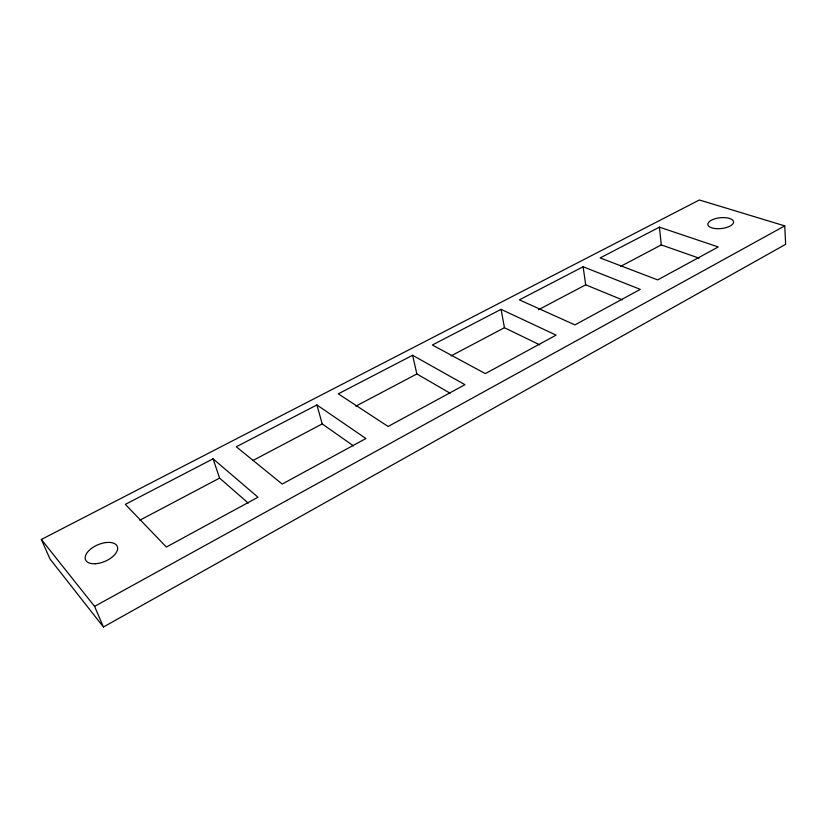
<?xml version="1.0" encoding="UTF-8"?>
<svg xmlns="http://www.w3.org/2000/svg" width="827" height="827" viewBox="0 0 827 827"><rect width="100%" height="100%" fill="white"/><g stroke="black" fill="none" stroke-linecap="round" stroke-linejoin="round"><path stroke-width="1.24" d="M103.437 627.011L785.65 244.327L784.74 225.885L699.353 199.989L41.35 539.462L49.992 558.99L103.437 627.011L94.578 606.398L41.35 539.462M94.578 606.398L784.74 225.885M139.815 520.224L219.6 478.099L248.224 503.095M252.804 460.567L322.22 423.92L353.408 445.846M355.806 406.181L416.87 373.949L450.115 393.218M451.149 355.848L504.429 327.719L539.762 344.849M538.336 309.815L585.692 284.819L622.369 299.881M620.612 266.377L661.29 244.906L699.042 258.148M213.066 458.83L125.353 504.367L166.361 547.04L257.972 497.223L213.066 458.83L219.6 478.099M316.906 404.941L236.305 446.776L282.183 484.064L365.927 438.527L316.906 404.941L322.22 423.92M412.601 355.269L338.295 393.838L388.101 426.474L464.95 384.689L412.601 355.269L416.87 373.949M501.079 309.339L432.356 345.014L485.335 373.608L556.095 335.131L501.079 309.339L504.429 327.719M583.128 266.759L519.377 299.85L574.899 324.908L640.284 289.357L583.128 266.759L585.692 284.819M659.429 227.156L600.133 257.931L657.682 279.898L718.27 246.953L659.429 227.156L661.29 244.906M714.673 228.49A12.922 5.427 -6 0 0 733.57 221.863A12.922 5.427 -6 0 0 713.908 219.114A12.922 5.427 -6 0 0 714.673 228.49M95.239 563.745A17.233 9.025 -23 0 0 117.496 547.071A17.233 9.025 -23 0 0 91.466 548.425A17.233 9.025 -23 0 0 95.239 563.745"/></g></svg>
